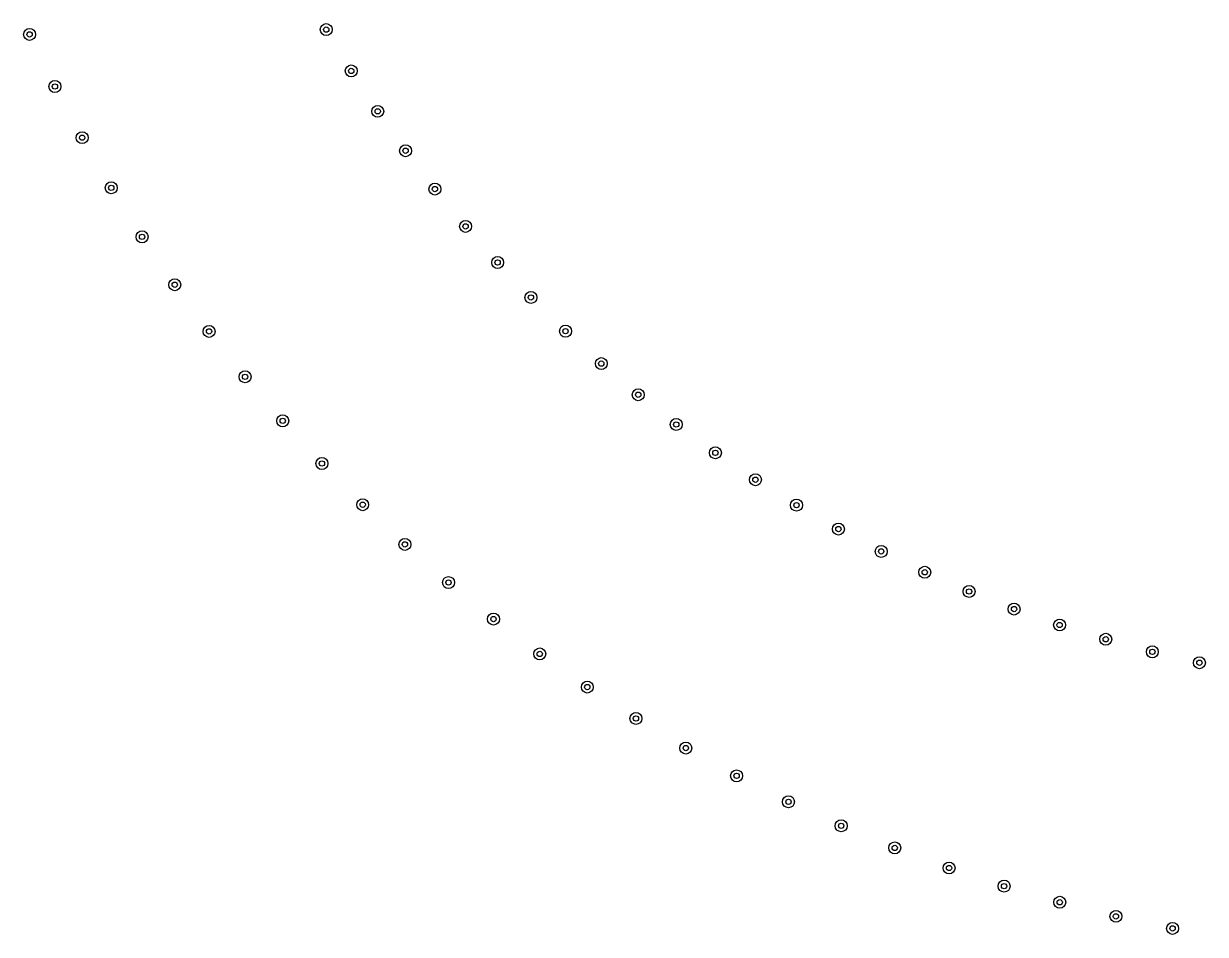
# Model space of a CAD drawing. Extents: x 97 to 313, y -173 to 213.
# Drawn here: x 118.5 to 163, y 73.21 to 107.49 of the extents above; entities that cross this region are included whole.
import ezdxf

# ---------------------------------------------------------------- set-up
doc = ezdxf.new("R2010")
doc.units = 0
doc.layers.add('BLACK', color=7, linetype='CONTINUOUS')

msp = doc.modelspace()

# ---------------------------------------------------------------- linework, layer by layer
at = {"layer": 'BLACK', "linetype": 'CONTINUOUS'}
for p, q in [((118.522, 107.172), (118.571, 107.245)), ((118.571, 107.245), (118.644, 107.294)), ((118.644, 107.294), (118.73, 107.311)), ((118.73, 107.311), (118.816, 107.294)), ((118.816, 107.294), (118.889, 107.245)), ((118.889, 107.245), (118.938, 107.172)), ((129.674, 107.266), (129.691, 107.352)), ((129.691, 107.18), (129.674, 107.266)), ((129.691, 107.352), (129.74, 107.425)), ((129.74, 107.425), (129.813, 107.474)), ((129.813, 107.474), (129.899, 107.491)), ((129.899, 107.491), (129.985, 107.474)), ((129.985, 107.474), (130.058, 107.425)), ((130.058, 107.425), (130.107, 107.352)), ((130.107, 107.352), (130.124, 107.266)), ((130.124, 107.266), (130.107, 107.18)), ((118.505, 107.086), (118.522, 107.172)), ((118.522, 107), (118.505, 107.086)), ((118.571, 106.927), (118.522, 107)), ((118.644, 106.878), (118.571, 106.927)), ((118.73, 106.861), (118.644, 106.878)), ((118.816, 106.878), (118.73, 106.861)), ((118.889, 106.927), (118.816, 106.878)), ((118.938, 107), (118.889, 106.927)), ((118.938, 107.172), (118.955, 107.086)), ((118.955, 107.086), (118.938, 107)), ((129.74, 107.107), (129.691, 107.18)), ((129.813, 107.058), (129.74, 107.107)), ((129.899, 107.041), (129.813, 107.058)), ((129.985, 107.058), (129.899, 107.041)), ((130.058, 107.107), (129.985, 107.058)), ((130.107, 107.18), (130.058, 107.107)), ((130.68, 105.87), (130.753, 105.919)), ((130.753, 105.919), (130.839, 105.936)), ((130.839, 105.936), (130.925, 105.919)), ((130.925, 105.919), (130.998, 105.87)), ((130.614, 105.711), (130.631, 105.797)), ((130.631, 105.625), (130.614, 105.711)), ((130.631, 105.797), (130.68, 105.87)), ((130.68, 105.552), (130.631, 105.625)), ((130.753, 105.503), (130.68, 105.552)), ((130.839, 105.486), (130.753, 105.503)), ((130.925, 105.503), (130.839, 105.486)), ((130.998, 105.552), (130.925, 105.503)), ((130.998, 105.87), (131.047, 105.797)), ((131.047, 105.625), (130.998, 105.552)), ((131.047, 105.797), (131.064, 105.711)), ((131.064, 105.711), (131.047, 105.625)), ((119.459, 105.124), (119.477, 105.21)), ((119.477, 105.038), (119.459, 105.124)), ((119.477, 105.21), (119.525, 105.283)), ((119.525, 104.965), (119.477, 105.038)), ((119.525, 105.283), (119.598, 105.332)), ((119.598, 105.332), (119.684, 105.349)), ((119.684, 105.349), (119.771, 105.332)), ((119.771, 105.332), (119.844, 105.283)), ((119.844, 105.283), (119.892, 105.21)), ((119.892, 105.038), (119.844, 104.965)), ((119.892, 105.21), (119.909, 105.124)), ((119.909, 105.124), (119.892, 105.038)), ((119.598, 104.916), (119.525, 104.965)), ((119.684, 104.899), (119.598, 104.916)), ((119.771, 104.916), (119.684, 104.899)), ((119.844, 104.965), (119.771, 104.916)), ((131.61, 104.19), (131.627, 104.276)), ((131.627, 104.104), (131.61, 104.19)), ((131.627, 104.276), (131.676, 104.349)), ((131.676, 104.349), (131.749, 104.398)), ((131.749, 104.398), (131.835, 104.415)), ((131.835, 104.415), (131.921, 104.398)), ((131.921, 104.398), (131.994, 104.349)), ((131.994, 104.349), (132.043, 104.276)), ((132.043, 104.276), (132.06, 104.19)), ((132.06, 104.19), (132.043, 104.104)), ((131.676, 104.031), (131.627, 104.104)), ((131.749, 103.982), (131.676, 104.031)), ((131.835, 103.965), (131.749, 103.982)), ((131.921, 103.982), (131.835, 103.965)), ((131.994, 104.031), (131.921, 103.982)), ((132.043, 104.104), (131.994, 104.031)), ((120.484, 103.199), (120.501, 103.285)), ((120.501, 103.285), (120.55, 103.358)), ((120.55, 103.358), (120.623, 103.407)), ((120.623, 103.407), (120.709, 103.424)), ((120.709, 103.424), (120.795, 103.407)), ((120.795, 103.407), (120.868, 103.358)), ((120.868, 103.358), (120.917, 103.285)), ((120.917, 103.285), (120.934, 103.199)), ((120.501, 103.113), (120.484, 103.199)), ((120.55, 103.04), (120.501, 103.113)), ((120.623, 102.991), (120.55, 103.04)), ((120.709, 102.974), (120.623, 102.991)), ((120.795, 102.991), (120.709, 102.974)), ((120.868, 103.04), (120.795, 102.991)), ((120.917, 103.113), (120.868, 103.04)), ((120.934, 103.199), (120.917, 103.113)), ((132.66, 102.707), (132.678, 102.793)), ((132.678, 102.793), (132.726, 102.866)), ((132.726, 102.866), (132.799, 102.915)), ((132.799, 102.915), (132.885, 102.932)), ((132.885, 102.932), (132.971, 102.915)), ((132.971, 102.915), (133.044, 102.866)), ((133.044, 102.866), (133.093, 102.793)), ((133.093, 102.793), (133.11, 102.707)), ((132.678, 102.621), (132.66, 102.707)), ((132.726, 102.548), (132.678, 102.621)), ((132.799, 102.499), (132.726, 102.548)), ((132.885, 102.482), (132.799, 102.499)), ((132.971, 102.499), (132.885, 102.482)), ((133.044, 102.548), (132.971, 102.499)), ((133.093, 102.621), (133.044, 102.548)), ((133.11, 102.707), (133.093, 102.621)), ((121.595, 101.398), (121.644, 101.471)), ((121.644, 101.471), (121.717, 101.52)), ((121.717, 101.52), (121.803, 101.537)), ((121.803, 101.537), (121.889, 101.52)), ((121.889, 101.52), (121.962, 101.471)), ((121.962, 101.471), (122.011, 101.398)), ((133.83, 101.422), (133.903, 101.471)), ((133.903, 101.471), (133.99, 101.488)), ((133.99, 101.488), (134.076, 101.471)), ((134.076, 101.471), (134.149, 101.422)), ((121.578, 101.312), (121.595, 101.398)), ((121.595, 101.226), (121.578, 101.312)), ((121.644, 101.153), (121.595, 101.226)), ((121.717, 101.104), (121.644, 101.153)), ((121.803, 101.087), (121.717, 101.104)), ((121.889, 101.104), (121.803, 101.087)), ((121.962, 101.153), (121.889, 101.104)), ((122.011, 101.226), (121.962, 101.153)), ((122.011, 101.398), (122.028, 101.312)), ((122.028, 101.312), (122.011, 101.226)), ((133.765, 101.263), (133.782, 101.349)), ((133.782, 101.177), (133.765, 101.263)), ((133.782, 101.349), (133.83, 101.422)), ((133.83, 101.104), (133.782, 101.177)), ((133.903, 101.055), (133.83, 101.104)), ((133.99, 101.038), (133.903, 101.055)), ((134.076, 101.055), (133.99, 101.038)), ((134.149, 101.104), (134.076, 101.055)), ((134.149, 101.422), (134.197, 101.349)), ((134.197, 101.177), (134.149, 101.104)), ((134.197, 101.349), (134.215, 101.263)), ((134.215, 101.263), (134.197, 101.177)), ((122.806, 99.6253), (122.879, 99.674)), ((122.879, 99.674), (122.965, 99.6912)), ((122.965, 99.6912), (123.051, 99.674)), ((123.051, 99.674), (123.124, 99.6253)), ((134.92, 99.86), (134.937, 99.9461)), ((134.937, 99.7739), (134.92, 99.86)), ((134.937, 99.9461), (134.986, 100.019)), ((134.986, 99.7009), (134.937, 99.7739)), ((134.986, 100.019), (135.059, 100.068)), ((135.059, 99.6522), (134.986, 99.7009)), ((135.059, 100.068), (135.145, 100.085)), ((135.145, 100.085), (135.231, 100.068)), ((135.231, 100.068), (135.304, 100.019)), ((135.304, 99.7009), (135.231, 99.6522)), ((135.304, 100.019), (135.353, 99.9461)), ((135.353, 99.7739), (135.304, 99.7009)), ((135.353, 99.9461), (135.37, 99.86)), ((135.37, 99.86), (135.353, 99.7739)), ((122.74, 99.4662), (122.757, 99.5523)), ((122.757, 99.3801), (122.74, 99.4662)), ((122.757, 99.5523), (122.806, 99.6253)), ((122.806, 99.3071), (122.757, 99.3801)), ((122.879, 99.2583), (122.806, 99.3071)), ((122.965, 99.2412), (122.879, 99.2583)), ((123.051, 99.2583), (122.965, 99.2412)), ((123.124, 99.3071), (123.051, 99.2583)), ((123.124, 99.6253), (123.173, 99.5523)), ((123.173, 99.3801), (123.124, 99.3071)), ((123.173, 99.5523), (123.19, 99.4662)), ((123.19, 99.4662), (123.173, 99.3801)), ((135.145, 99.635), (135.059, 99.6522)), ((135.231, 99.6522), (135.145, 99.635)), ((136.126, 98.4997), (136.143, 98.5858)), ((136.143, 98.4136), (136.126, 98.4997)), ((136.143, 98.5858), (136.192, 98.6588)), ((136.192, 98.3406), (136.143, 98.4136)), ((136.192, 98.6588), (136.265, 98.7075)), ((136.265, 98.2918), (136.192, 98.3406)), ((136.265, 98.7075), (136.351, 98.7247)), ((136.351, 98.7247), (136.437, 98.7075)), ((136.437, 98.7075), (136.51, 98.6588)), ((136.51, 98.3406), (136.437, 98.2918)), ((136.51, 98.6588), (136.559, 98.5858)), ((136.559, 98.4136), (136.51, 98.3406)), ((136.559, 98.5858), (136.576, 98.4997)), ((136.576, 98.4997), (136.559, 98.4136)), ((124.107, 97.8711), (124.194, 97.8882)), ((124.194, 97.8882), (124.28, 97.8711)), ((136.351, 98.2747), (136.265, 98.2918)), ((136.437, 98.2918), (136.351, 98.2747)), ((123.969, 97.6632), (123.986, 97.7494)), ((123.986, 97.5771), (123.969, 97.6632)), ((123.986, 97.7494), (124.034, 97.8223)), ((124.034, 97.5041), (123.986, 97.5771)), ((124.034, 97.8223), (124.107, 97.8711)), ((124.107, 97.4554), (124.034, 97.5041)), ((124.194, 97.4382), (124.107, 97.4554)), ((124.28, 97.4554), (124.194, 97.4382)), ((124.28, 97.8711), (124.353, 97.8223)), ((124.353, 97.5041), (124.28, 97.4554)), ((124.353, 97.8223), (124.401, 97.7494)), ((124.401, 97.5771), (124.353, 97.5041)), ((124.401, 97.7494), (124.419, 97.6632)), ((124.419, 97.6632), (124.401, 97.5771)), ((137.38, 97.1846), (137.397, 97.2707)), ((137.397, 97.0985), (137.38, 97.1846)), ((137.397, 97.2707), (137.446, 97.3437)), ((137.446, 97.0255), (137.397, 97.0985)), ((137.446, 97.3437), (137.519, 97.3924)), ((137.519, 96.9767), (137.446, 97.0255)), ((137.519, 97.3924), (137.605, 97.4096)), ((137.605, 97.4096), (137.691, 97.3924)), ((137.691, 97.3924), (137.764, 97.3437)), ((137.764, 97.0255), (137.691, 96.9767)), ((137.764, 97.3437), (137.813, 97.2707)), ((137.813, 97.0985), (137.764, 97.0255)), ((137.813, 97.2707), (137.83, 97.1846)), ((137.83, 97.1846), (137.813, 97.0985)), ((137.605, 96.9596), (137.519, 96.9767)), ((137.691, 96.9767), (137.605, 96.9596)), ((125.327, 96.066), (125.4, 96.1148)), ((125.4, 96.1148), (125.486, 96.1319)), ((125.486, 96.1319), (125.572, 96.1148)), ((125.572, 96.1148), (125.645, 96.066)), ((138.748, 96.0745), (138.821, 96.1233)), ((138.821, 96.1233), (138.907, 96.1404)), ((138.907, 96.1404), (138.993, 96.1233)), ((138.993, 96.1233), (139.066, 96.0745)), ((125.261, 95.9069), (125.278, 95.993)), ((125.278, 95.8208), (125.261, 95.9069)), ((125.278, 95.993), (125.327, 96.066)), ((125.327, 95.7478), (125.278, 95.8208)), ((125.4, 95.699), (125.327, 95.7478)), ((125.486, 95.6819), (125.4, 95.699)), ((125.572, 95.699), (125.486, 95.6819)), ((125.645, 95.7478), (125.572, 95.699)), ((125.645, 96.066), (125.694, 95.993)), ((125.694, 95.8208), (125.645, 95.7478)), ((125.694, 95.993), (125.711, 95.9069)), ((125.711, 95.9069), (125.694, 95.8208)), ((138.682, 95.9154), (138.699, 96.0015)), ((138.699, 95.8293), (138.682, 95.9154)), ((138.699, 96.0015), (138.748, 96.0745)), ((138.748, 95.7563), (138.699, 95.8293)), ((138.821, 95.7075), (138.748, 95.7563)), ((138.907, 95.6904), (138.821, 95.7075)), ((138.993, 95.7075), (138.907, 95.6904)), ((139.066, 95.7563), (138.993, 95.7075)), ((139.066, 96.0745), (139.115, 96.0015)), ((139.115, 95.8293), (139.066, 95.7563)), ((139.115, 96.0015), (139.132, 95.9154)), ((139.132, 95.9154), (139.115, 95.8293)), ((140.029, 94.6949), (140.046, 94.781)), ((140.046, 94.781), (140.095, 94.854)), ((140.095, 94.854), (140.168, 94.9028)), ((140.168, 94.9028), (140.254, 94.9199)), ((140.254, 94.9199), (140.34, 94.9028)), ((140.34, 94.9028), (140.413, 94.854)), ((140.413, 94.854), (140.461, 94.781)), ((140.461, 94.781), (140.479, 94.6949)), ((126.635, 94.2841), (126.683, 94.3571)), ((126.683, 94.3571), (126.756, 94.4059)), ((126.756, 94.4059), (126.842, 94.423)), ((126.842, 94.423), (126.929, 94.4059)), ((126.929, 94.4059), (127.002, 94.3571)), ((127.002, 94.3571), (127.05, 94.2841)), ((140.046, 94.6088), (140.029, 94.6949)), ((140.095, 94.5358), (140.046, 94.6088)), ((140.168, 94.487), (140.095, 94.5358)), ((140.254, 94.4699), (140.168, 94.487)), ((140.34, 94.487), (140.254, 94.4699)), ((140.413, 94.5358), (140.34, 94.487)), ((140.461, 94.6088), (140.413, 94.5358)), ((140.479, 94.6949), (140.461, 94.6088)), ((126.617, 94.198), (126.635, 94.2841)), ((126.635, 94.1119), (126.617, 94.198)), ((126.683, 94.0389), (126.635, 94.1119)), ((126.756, 93.9901), (126.683, 94.0389)), ((126.842, 93.973), (126.756, 93.9901)), ((126.929, 93.9901), (126.842, 93.973)), ((127.002, 94.0389), (126.929, 93.9901)), ((127.05, 94.1119), (127.002, 94.0389)), ((127.05, 94.2841), (127.067, 94.198)), ((127.067, 94.198), (127.05, 94.1119)), ((141.419, 93.5237), (141.436, 93.6098)), ((141.436, 93.4376), (141.419, 93.5237)), ((141.436, 93.6098), (141.485, 93.6828)), ((141.485, 93.3646), (141.436, 93.4376)), ((141.485, 93.6828), (141.558, 93.7316)), ((141.558, 93.7316), (141.644, 93.7487)), ((141.644, 93.7487), (141.73, 93.7316)), ((141.73, 93.7316), (141.803, 93.6828)), ((141.803, 93.6828), (141.852, 93.6098)), ((141.852, 93.4376), (141.803, 93.3646)), ((141.852, 93.6098), (141.869, 93.5237)), ((141.869, 93.5237), (141.852, 93.4376)), ((141.558, 93.3158), (141.485, 93.3646)), ((141.644, 93.2987), (141.558, 93.3158)), ((141.73, 93.3158), (141.644, 93.2987)), ((141.803, 93.3646), (141.73, 93.3158)), ((128.034, 92.5402), (128.051, 92.6263)), ((128.051, 92.6263), (128.1, 92.6993)), ((128.1, 92.6993), (128.173, 92.7481)), ((128.173, 92.7481), (128.259, 92.7652)), ((128.259, 92.7652), (128.345, 92.7481)), ((128.345, 92.7481), (128.418, 92.6993)), ((128.418, 92.6993), (128.467, 92.6263)), ((128.467, 92.6263), (128.484, 92.5402)), ((142.868, 92.4903), (142.917, 92.5633)), ((142.917, 92.5633), (142.99, 92.6121)), ((142.99, 92.6121), (143.076, 92.6292)), ((143.076, 92.6292), (143.162, 92.6121)), ((143.162, 92.6121), (143.235, 92.5633)), ((143.235, 92.5633), (143.284, 92.4903)), ((128.051, 92.4541), (128.034, 92.5402)), ((128.1, 92.3811), (128.051, 92.4541)), ((128.173, 92.3323), (128.1, 92.3811)), ((128.259, 92.3152), (128.173, 92.3323)), ((128.345, 92.3323), (128.259, 92.3152)), ((128.418, 92.3811), (128.345, 92.3323)), ((128.467, 92.4541), (128.418, 92.3811)), ((128.484, 92.5402), (128.467, 92.4541)), ((142.851, 92.4042), (142.868, 92.4903)), ((142.868, 92.3181), (142.851, 92.4042)), ((142.917, 92.2451), (142.868, 92.3181)), ((142.99, 92.1964), (142.917, 92.2451)), ((143.076, 92.1792), (142.99, 92.1964)), ((143.162, 92.1964), (143.076, 92.1792)), ((143.235, 92.2451), (143.162, 92.1964)), ((143.284, 92.3181), (143.235, 92.2451)), ((143.284, 92.4903), (143.301, 92.4042)), ((143.301, 92.4042), (143.284, 92.3181)), ((144.323, 91.3371), (144.34, 91.4232)), ((144.34, 91.251), (144.323, 91.3371)), ((144.34, 91.4232), (144.389, 91.4962)), ((144.389, 91.178), (144.34, 91.251)), ((144.389, 91.4962), (144.462, 91.545)), ((144.462, 91.545), (144.548, 91.5621)), ((144.548, 91.5621), (144.634, 91.545)), ((144.634, 91.545), (144.707, 91.4962)), ((144.707, 91.4962), (144.756, 91.4232)), ((144.756, 91.251), (144.707, 91.178)), ((144.756, 91.4232), (144.773, 91.3371)), ((144.773, 91.3371), (144.756, 91.251)), ((129.511, 90.9343), (129.528, 91.0204)), ((129.528, 90.8482), (129.511, 90.9343)), ((129.528, 91.0204), (129.577, 91.0934)), ((129.577, 90.7752), (129.528, 90.8482)), ((129.577, 91.0934), (129.65, 91.1422)), ((129.65, 90.7265), (129.577, 90.7752)), ((129.65, 91.1422), (129.736, 91.1593)), ((129.736, 91.1593), (129.822, 91.1422)), ((129.822, 91.1422), (129.895, 91.0934)), ((129.895, 90.7752), (129.822, 90.7265)), ((129.895, 91.0934), (129.944, 91.0204)), ((129.944, 90.8482), (129.895, 90.7752)), ((129.944, 91.0204), (129.961, 90.9343)), ((129.961, 90.9343), (129.944, 90.8482)), ((144.462, 91.1292), (144.389, 91.178)), ((144.548, 91.1121), (144.462, 91.1292)), ((144.634, 91.1292), (144.548, 91.1121)), ((144.707, 91.178), (144.634, 91.1292)), ((129.736, 90.7093), (129.65, 90.7265)), ((129.822, 90.7265), (129.736, 90.7093)), ((145.832, 90.3246), (145.849, 90.4107)), ((145.849, 90.2385), (145.832, 90.3246)), ((145.849, 90.4107), (145.898, 90.4837)), ((145.898, 90.4837), (145.971, 90.5325)), ((145.971, 90.5325), (146.057, 90.5496)), ((146.057, 90.5496), (146.143, 90.5325)), ((146.143, 90.5325), (146.216, 90.4837)), ((146.216, 90.4837), (146.265, 90.4107)), ((146.265, 90.4107), (146.282, 90.3246)), ((146.282, 90.3246), (146.265, 90.2385)), ((145.898, 90.1655), (145.849, 90.2385)), ((145.971, 90.1168), (145.898, 90.1655)), ((146.057, 90.0996), (145.971, 90.1168)), ((146.143, 90.1168), (146.057, 90.0996)), ((146.216, 90.1655), (146.143, 90.1168)), ((146.265, 90.2385), (146.216, 90.1655)), ((131.045, 89.3839), (131.062, 89.47)), ((131.062, 89.47), (131.111, 89.543)), ((131.111, 89.543), (131.184, 89.5917)), ((131.184, 89.5917), (131.27, 89.6089)), ((131.27, 89.6089), (131.356, 89.5917)), ((131.356, 89.5917), (131.429, 89.543)), ((131.429, 89.543), (131.478, 89.47)), ((131.478, 89.47), (131.495, 89.3839)), ((147.377, 89.3673), (147.395, 89.4534)), ((147.395, 89.4534), (147.443, 89.5264)), ((147.443, 89.5264), (147.516, 89.5751)), ((147.516, 89.5751), (147.602, 89.5923)), ((147.602, 89.5923), (147.689, 89.5751)), ((147.689, 89.5751), (147.762, 89.5264)), ((147.762, 89.5264), (147.81, 89.4534)), ((147.81, 89.4534), (147.827, 89.3673)), ((131.062, 89.2978), (131.045, 89.3839)), ((131.111, 89.2248), (131.062, 89.2978)), ((131.184, 89.176), (131.111, 89.2248)), ((131.27, 89.1589), (131.184, 89.176)), ((131.356, 89.176), (131.27, 89.1589)), ((131.429, 89.2248), (131.356, 89.176)), ((131.478, 89.2978), (131.429, 89.2248)), ((131.495, 89.3839), (131.478, 89.2978)), ((147.395, 89.2812), (147.377, 89.3673)), ((147.443, 89.2082), (147.395, 89.2812)), ((147.516, 89.1594), (147.443, 89.2082)), ((147.602, 89.1423), (147.516, 89.1594)), ((147.689, 89.1594), (147.602, 89.1423)), ((147.762, 89.2082), (147.689, 89.1594)), ((147.81, 89.2812), (147.762, 89.2082)), ((147.827, 89.3673), (147.81, 89.2812)), ((148.956, 88.4671), (148.973, 88.5532)), ((148.973, 88.5532), (149.022, 88.6262)), ((149.022, 88.6262), (149.095, 88.675)), ((149.095, 88.675), (149.181, 88.6921)), ((149.181, 88.6921), (149.267, 88.675)), ((149.267, 88.675), (149.34, 88.6262)), ((149.34, 88.6262), (149.389, 88.5532)), ((149.389, 88.5532), (149.406, 88.4671)), ((132.7, 88.0486), (132.773, 88.0974)), ((132.773, 88.0974), (132.859, 88.1145)), ((132.859, 88.1145), (132.945, 88.0974)), ((132.945, 88.0974), (133.018, 88.0486)), ((148.973, 88.381), (148.956, 88.4671)), ((149.022, 88.308), (148.973, 88.381)), ((149.095, 88.2592), (149.022, 88.308)), ((149.181, 88.2421), (149.095, 88.2592)), ((149.267, 88.2592), (149.181, 88.2421)), ((149.34, 88.308), (149.267, 88.2592)), ((149.389, 88.381), (149.34, 88.308)), ((149.406, 88.4671), (149.389, 88.381)), ((132.634, 87.8895), (132.651, 87.9756)), ((132.651, 87.8034), (132.634, 87.8895)), ((132.651, 87.9756), (132.7, 88.0486)), ((132.7, 87.7304), (132.651, 87.8034)), ((132.773, 87.6816), (132.7, 87.7304)), ((132.859, 87.6645), (132.773, 87.6816)), ((132.945, 87.6816), (132.859, 87.6645)), ((133.018, 87.7304), (132.945, 87.6816)), ((133.018, 88.0486), (133.067, 87.9756)), ((133.067, 87.8034), (133.018, 87.7304)), ((133.067, 87.9756), (133.084, 87.8895)), ((133.084, 87.8895), (133.067, 87.8034)), ((150.567, 87.6245), (150.584, 87.7106)), ((150.584, 87.7106), (150.633, 87.7836)), ((150.633, 87.7836), (150.706, 87.8324)), ((150.706, 87.8324), (150.792, 87.8495)), ((150.792, 87.8495), (150.878, 87.8324)), ((150.878, 87.8324), (150.951, 87.7836)), ((150.951, 87.7836), (151, 87.7106)), ((151, 87.7106), (151.017, 87.6245)), ((150.584, 87.5384), (150.567, 87.6245)), ((150.633, 87.4654), (150.584, 87.5384)), ((150.706, 87.4167), (150.633, 87.4654)), ((150.792, 87.3995), (150.706, 87.4167)), ((150.878, 87.4167), (150.792, 87.3995)), ((150.951, 87.4654), (150.878, 87.4167)), ((151, 87.5384), (150.951, 87.4654)), ((151.017, 87.6245), (151, 87.5384)), ((152.207, 86.8414), (152.224, 86.9275)), ((152.224, 86.7553), (152.207, 86.8414)), ((152.224, 86.9275), (152.273, 87.0005)), ((152.273, 87.0005), (152.346, 87.0493)), ((152.346, 87.0493), (152.432, 87.0664)), ((152.432, 87.0664), (152.518, 87.0493)), ((152.518, 87.0493), (152.591, 87.0005)), ((152.591, 87.0005), (152.64, 86.9275)), ((152.64, 86.9275), (152.657, 86.8414)), ((152.657, 86.8414), (152.64, 86.7553)), ((134.276, 86.4545), (134.294, 86.5406)), ((134.294, 86.3684), (134.276, 86.4545)), ((134.294, 86.5406), (134.342, 86.6136)), ((134.342, 86.2954), (134.294, 86.3684)), ((134.342, 86.6136), (134.415, 86.6624)), ((134.415, 86.6624), (134.501, 86.6795)), ((134.501, 86.6795), (134.588, 86.6624)), ((134.588, 86.6624), (134.661, 86.6136)), ((134.661, 86.6136), (134.709, 86.5406)), ((134.709, 86.3684), (134.661, 86.2954)), ((134.709, 86.5406), (134.726, 86.4545)), ((134.726, 86.4545), (134.709, 86.3684)), ((152.273, 86.6823), (152.224, 86.7553)), ((152.346, 86.6336), (152.273, 86.6823)), ((152.432, 86.6164), (152.346, 86.6336)), ((152.518, 86.6336), (152.432, 86.6164)), ((152.591, 86.6823), (152.518, 86.6336)), ((152.64, 86.7553), (152.591, 86.6823)), ((153.941, 86.2772), (154.014, 86.326)), ((154.014, 86.326), (154.1, 86.3431)), ((154.1, 86.3431), (154.186, 86.326)), ((154.186, 86.326), (154.259, 86.2772)), ((134.415, 86.2467), (134.342, 86.2954)), ((134.501, 86.2295), (134.415, 86.2467)), ((134.588, 86.2467), (134.501, 86.2295)), ((134.661, 86.2954), (134.588, 86.2467)), ((153.875, 86.1181), (153.892, 86.2042)), ((153.892, 86.032), (153.875, 86.1181)), ((153.892, 86.2042), (153.941, 86.2772)), ((153.941, 85.959), (153.892, 86.032)), ((154.014, 85.9103), (153.941, 85.959)), ((154.1, 85.8931), (154.014, 85.9103)), ((154.186, 85.9103), (154.1, 85.8931)), ((154.259, 85.959), (154.186, 85.9103)), ((154.259, 86.2772), (154.308, 86.2042)), ((154.308, 86.032), (154.259, 85.959)), ((154.308, 86.2042), (154.325, 86.1181)), ((154.325, 86.1181), (154.308, 86.032)), ((155.568, 85.4562), (155.585, 85.5423)), ((155.585, 85.3701), (155.568, 85.4562)), ((155.585, 85.5423), (155.634, 85.6153)), ((155.634, 85.6153), (155.707, 85.6641)), ((155.707, 85.6641), (155.793, 85.6812)), ((155.793, 85.6812), (155.879, 85.6641)), ((155.879, 85.6641), (155.952, 85.6153)), ((155.952, 85.6153), (156.001, 85.5423)), ((156.001, 85.5423), (156.018, 85.4562)), ((156.018, 85.4562), (156.001, 85.3701)), ((135.97, 85.0796), (135.987, 85.1657)), ((135.987, 84.9935), (135.97, 85.0796)), ((135.987, 85.1657), (136.036, 85.2387)), ((136.036, 84.9205), (135.987, 84.9935)), ((136.036, 85.2387), (136.109, 85.2875)), ((136.109, 85.2875), (136.195, 85.3046)), ((136.195, 85.3046), (136.281, 85.2875)), ((136.281, 85.2875), (136.354, 85.2387)), ((136.354, 85.2387), (136.403, 85.1657)), ((136.403, 84.9935), (136.354, 84.9205)), ((136.403, 85.1657), (136.42, 85.0796)), ((136.42, 85.0796), (136.403, 84.9935)), ((155.634, 85.2971), (155.585, 85.3701)), ((155.707, 85.2484), (155.634, 85.2971)), ((155.793, 85.2312), (155.707, 85.2484)), ((155.879, 85.2484), (155.793, 85.2312)), ((155.952, 85.2971), (155.879, 85.2484)), ((156.001, 85.3701), (155.952, 85.2971)), ((157.301, 84.9421), (157.35, 85.0151)), ((157.35, 85.0151), (157.423, 85.0639)), ((157.423, 85.0639), (157.509, 85.081)), ((157.509, 85.081), (157.595, 85.0639)), ((157.595, 85.0639), (157.668, 85.0151)), ((157.668, 85.0151), (157.717, 84.9421)), ((136.109, 84.8718), (136.036, 84.9205)), ((136.195, 84.8546), (136.109, 84.8718)), ((136.281, 84.8718), (136.195, 84.8546)), ((136.354, 84.9205), (136.281, 84.8718)), ((157.284, 84.856), (157.301, 84.9421)), ((157.301, 84.7699), (157.284, 84.856)), ((157.35, 84.6969), (157.301, 84.7699)), ((157.423, 84.6482), (157.35, 84.6969)), ((157.509, 84.631), (157.423, 84.6482)), ((157.595, 84.6482), (157.509, 84.631)), ((157.668, 84.6969), (157.595, 84.6482)), ((157.717, 84.7699), (157.668, 84.6969)), ((157.717, 84.9421), (157.734, 84.856)), ((157.734, 84.856), (157.717, 84.7699)), ((159.159, 84.5267), (159.245, 84.5438)), ((159.245, 84.5438), (159.331, 84.5267)), ((159.02, 84.3188), (159.037, 84.405)), ((159.037, 84.2327), (159.02, 84.3188)), ((159.037, 84.405), (159.086, 84.4779)), ((159.086, 84.1598), (159.037, 84.2327)), ((159.086, 84.4779), (159.159, 84.5267)), ((159.159, 84.111), (159.086, 84.1598)), ((159.245, 84.0938), (159.159, 84.111)), ((159.331, 84.111), (159.245, 84.0938)), ((159.331, 84.5267), (159.404, 84.4779)), ((159.404, 84.1598), (159.331, 84.111)), ((159.404, 84.4779), (159.453, 84.405)), ((159.453, 84.2327), (159.404, 84.1598)), ((159.453, 84.405), (159.47, 84.3188)), ((159.47, 84.3188), (159.453, 84.2327)), ((137.712, 83.7678), (137.73, 83.8539)), ((137.73, 83.6816), (137.712, 83.7678)), ((137.73, 83.8539), (137.778, 83.9269)), ((137.778, 83.6087), (137.73, 83.6816)), ((137.778, 83.9269), (137.851, 83.9756)), ((137.851, 83.9756), (137.937, 83.9928)), ((137.937, 83.9928), (138.023, 83.9756)), ((138.023, 83.9756), (138.096, 83.9269)), ((138.096, 83.9269), (138.145, 83.8539)), ((138.145, 83.6816), (138.096, 83.6087)), ((138.145, 83.8539), (138.162, 83.7678)), ((138.162, 83.7678), (138.145, 83.6816)), ((160.775, 83.8449), (160.792, 83.931)), ((160.792, 83.7588), (160.775, 83.8449)), ((160.792, 83.931), (160.841, 84.004)), ((160.841, 83.6858), (160.792, 83.7588)), ((160.841, 84.004), (160.914, 84.0528)), ((160.914, 83.637), (160.841, 83.6858)), ((160.914, 84.0528), (161, 84.0699)), ((161, 84.0699), (161.086, 84.0528)), ((161.086, 84.0528), (161.159, 84.004)), ((161.159, 83.6858), (161.086, 83.637)), ((161.159, 84.004), (161.208, 83.931)), ((161.208, 83.7588), (161.159, 83.6858)), ((161.208, 83.931), (161.225, 83.8449)), ((161.225, 83.8449), (161.208, 83.7588)), ((162.612, 83.5944), (162.685, 83.6431)), ((162.685, 83.6431), (162.771, 83.6603)), ((162.771, 83.6603), (162.857, 83.6431)), ((162.857, 83.6431), (162.93, 83.5944)), ((137.851, 83.5599), (137.778, 83.6087)), ((137.937, 83.5428), (137.851, 83.5599)), ((138.023, 83.5599), (137.937, 83.5428)), ((138.096, 83.6087), (138.023, 83.5599)), ((161, 83.6199), (160.914, 83.637)), ((161.086, 83.637), (161, 83.6199)), ((162.546, 83.4353), (162.563, 83.5214)), ((162.563, 83.3492), (162.546, 83.4353)), ((162.563, 83.5214), (162.612, 83.5944)), ((162.612, 83.2762), (162.563, 83.3492)), ((162.685, 83.2274), (162.612, 83.2762)), ((162.771, 83.2103), (162.685, 83.2274)), ((162.857, 83.2274), (162.771, 83.2103)), ((162.93, 83.2762), (162.857, 83.2274)), ((162.93, 83.5944), (162.979, 83.5214)), ((162.979, 83.3492), (162.93, 83.2762)), ((162.979, 83.5214), (162.996, 83.4353)), ((162.996, 83.4353), (162.979, 83.3492)), ((139.502, 82.5195), (139.519, 82.6056)), ((139.519, 82.4334), (139.502, 82.5195)), ((139.519, 82.6056), (139.568, 82.6786)), ((139.568, 82.3604), (139.519, 82.4334)), ((139.568, 82.6786), (139.641, 82.7274)), ((139.641, 82.3117), (139.568, 82.3604)), ((139.641, 82.7274), (139.727, 82.7445)), ((139.727, 82.2945), (139.641, 82.3117)), ((139.727, 82.7445), (139.813, 82.7274)), ((139.813, 82.3117), (139.727, 82.2945)), ((139.813, 82.7274), (139.886, 82.6786)), ((139.886, 82.3604), (139.813, 82.3117)), ((139.886, 82.6786), (139.935, 82.6056)), ((139.935, 82.4334), (139.886, 82.3604)), ((139.935, 82.6056), (139.952, 82.5195)), ((139.952, 82.5195), (139.935, 82.4334)), ((141.334, 81.3377), (141.352, 81.4238)), ((141.352, 81.4238), (141.4, 81.4968)), ((141.4, 81.4968), (141.473, 81.5455)), ((141.473, 81.5455), (141.559, 81.5627)), ((141.559, 81.5627), (141.646, 81.5455)), ((141.646, 81.5455), (141.719, 81.4968)), ((141.719, 81.4968), (141.767, 81.4238)), ((141.767, 81.4238), (141.784, 81.3377)), ((141.352, 81.2516), (141.334, 81.3377)), ((141.4, 81.1786), (141.352, 81.2516)), ((141.473, 81.1298), (141.4, 81.1786)), ((141.559, 81.1127), (141.473, 81.1298)), ((141.646, 81.1298), (141.559, 81.1127)), ((141.719, 81.1786), (141.646, 81.1298)), ((141.767, 81.2516), (141.719, 81.1786)), ((141.784, 81.3377), (141.767, 81.2516)), ((143.21, 80.2227), (143.227, 80.3088)), ((143.227, 80.1366), (143.21, 80.2227)), ((143.227, 80.3088), (143.276, 80.3818)), ((143.276, 80.0636), (143.227, 80.1366)), ((143.276, 80.3818), (143.349, 80.4306)), ((143.349, 80.4306), (143.435, 80.4477)), ((143.435, 80.4477), (143.521, 80.4306)), ((143.521, 80.4306), (143.594, 80.3818)), ((143.594, 80.3818), (143.643, 80.3088)), ((143.643, 80.1366), (143.594, 80.0636)), ((143.643, 80.3088), (143.66, 80.2227)), ((143.66, 80.2227), (143.643, 80.1366)), ((143.349, 80.0149), (143.276, 80.0636)), ((143.435, 79.9977), (143.349, 80.0149)), ((143.521, 80.0149), (143.435, 79.9977)), ((143.594, 80.0636), (143.521, 80.0149)), ((145.124, 79.1772), (145.141, 79.2633)), ((145.141, 79.2633), (145.189, 79.3363)), ((145.189, 79.3363), (145.262, 79.385)), ((145.262, 79.385), (145.349, 79.4022)), ((145.349, 79.4022), (145.435, 79.385)), ((145.435, 79.385), (145.508, 79.3363)), ((145.508, 79.3363), (145.556, 79.2633)), ((145.556, 79.2633), (145.574, 79.1772)), ((145.141, 79.0911), (145.124, 79.1772)), ((145.189, 79.0181), (145.141, 79.0911)), ((145.262, 78.9693), (145.189, 79.0181)), ((145.349, 78.9522), (145.262, 78.9693)), ((145.435, 78.9693), (145.349, 78.9522)), ((145.508, 79.0181), (145.435, 78.9693)), ((145.556, 79.0911), (145.508, 79.0181)), ((145.574, 79.1772), (145.556, 79.0911)), ((147.092, 78.2875), (147.141, 78.3605)), ((147.141, 78.3605), (147.214, 78.4093)), ((147.214, 78.4093), (147.3, 78.4264)), ((147.3, 78.4264), (147.386, 78.4093)), ((147.386, 78.4093), (147.459, 78.3605)), ((147.459, 78.3605), (147.508, 78.2875)), ((147.075, 78.2014), (147.092, 78.2875)), ((147.092, 78.1153), (147.075, 78.2014)), ((147.141, 78.0423), (147.092, 78.1153)), ((147.214, 77.9935), (147.141, 78.0423)), ((147.3, 77.9764), (147.214, 77.9935)), ((147.386, 77.9935), (147.3, 77.9764)), ((147.459, 78.0423), (147.386, 77.9935)), ((147.508, 78.1153), (147.459, 78.0423)), ((147.508, 78.2875), (147.525, 78.2014)), ((147.525, 78.2014), (147.508, 78.1153)), ((149.077, 77.3837), (149.125, 77.4567)), ((149.125, 77.4567), (149.198, 77.5055)), ((149.198, 77.5055), (149.285, 77.5226)), ((149.285, 77.5226), (149.371, 77.5055)), ((149.371, 77.5055), (149.444, 77.4567)), ((149.444, 77.4567), (149.492, 77.3837)), ((149.06, 77.2976), (149.077, 77.3837)), ((149.077, 77.2115), (149.06, 77.2976)), ((149.125, 77.1385), (149.077, 77.2115)), ((149.198, 77.0897), (149.125, 77.1385)), ((149.285, 77.0726), (149.198, 77.0897)), ((149.371, 77.0897), (149.285, 77.0726)), ((149.444, 77.1385), (149.371, 77.0897)), ((149.492, 77.2115), (149.444, 77.1385)), ((149.492, 77.3837), (149.51, 77.2976)), ((149.51, 77.2976), (149.492, 77.2115)), ((151.077, 76.4662), (151.094, 76.5523)), ((151.094, 76.5523), (151.143, 76.6253)), ((151.143, 76.6253), (151.216, 76.6741)), ((151.216, 76.6741), (151.302, 76.6912)), ((151.302, 76.6912), (151.388, 76.6741)), ((151.388, 76.6741), (151.461, 76.6253)), ((151.461, 76.6253), (151.51, 76.5523)), ((151.51, 76.5523), (151.527, 76.4662)), ((151.094, 76.3801), (151.077, 76.4662)), ((151.143, 76.3071), (151.094, 76.3801)), ((151.216, 76.2583), (151.143, 76.3071)), ((151.302, 76.2412), (151.216, 76.2583)), ((151.388, 76.2583), (151.302, 76.2412)), ((151.461, 76.3071), (151.388, 76.2583)), ((151.51, 76.3801), (151.461, 76.3071)), ((151.527, 76.4662), (151.51, 76.3801)), ((153.122, 75.709), (153.139, 75.7951)), ((153.139, 75.6229), (153.122, 75.709)), ((153.139, 75.7951), (153.188, 75.8681)), ((153.188, 75.8681), (153.261, 75.9169)), ((153.261, 75.9169), (153.347, 75.934)), ((153.347, 75.934), (153.433, 75.9169)), ((153.433, 75.9169), (153.506, 75.8681)), ((153.506, 75.8681), (153.555, 75.7951)), ((153.555, 75.7951), (153.572, 75.709)), ((153.572, 75.709), (153.555, 75.6229)), ((153.188, 75.5499), (153.139, 75.6229)), ((153.261, 75.5011), (153.188, 75.5499)), ((153.347, 75.484), (153.261, 75.5011)), ((153.433, 75.5011), (153.347, 75.484)), ((153.506, 75.5499), (153.433, 75.5011)), ((153.555, 75.6229), (153.506, 75.5499)), ((155.26, 75.1854), (155.333, 75.2342)), ((155.333, 75.2342), (155.419, 75.2513)), ((155.419, 75.2513), (155.505, 75.2342)), ((155.505, 75.2342), (155.578, 75.1854)), ((155.194, 75.0263), (155.211, 75.1124)), ((155.211, 74.9402), (155.194, 75.0263)), ((155.211, 75.1124), (155.26, 75.1854)), ((155.26, 74.8672), (155.211, 74.9402)), ((155.333, 74.8184), (155.26, 74.8672)), ((155.419, 74.8013), (155.333, 74.8184)), ((155.505, 74.8184), (155.419, 74.8013)), ((155.578, 74.8672), (155.505, 74.8184)), ((155.578, 75.1854), (155.627, 75.1124)), ((155.627, 74.9402), (155.578, 74.8672)), ((155.627, 75.1124), (155.644, 75.0263)), ((155.644, 75.0263), (155.627, 74.9402)), ((157.289, 74.4196), (157.306, 74.5058)), ((157.306, 74.3335), (157.289, 74.4196)), ((157.306, 74.5058), (157.354, 74.5787)), ((157.354, 74.2606), (157.306, 74.3335)), ((157.354, 74.5787), (157.427, 74.6275)), ((157.427, 74.6275), (157.514, 74.6446)), ((157.514, 74.6446), (157.6, 74.6275)), ((157.6, 74.6275), (157.673, 74.5787)), ((157.673, 74.5787), (157.721, 74.5058)), ((157.721, 74.3335), (157.673, 74.2606)), ((157.721, 74.5058), (157.739, 74.4196)), ((157.739, 74.4196), (157.721, 74.3335)), ((157.427, 74.2118), (157.354, 74.2606)), ((157.514, 74.1946), (157.427, 74.2118)), ((157.6, 74.2118), (157.514, 74.1946)), ((157.673, 74.2606), (157.6, 74.2118)), ((159.405, 73.8893), (159.422, 73.9754)), ((159.422, 73.8032), (159.405, 73.8893)), ((159.422, 73.9754), (159.471, 74.0484)), ((159.471, 74.0484), (159.544, 74.0972)), ((159.544, 74.0972), (159.63, 74.1143)), ((159.63, 74.1143), (159.716, 74.0972)), ((159.716, 74.0972), (159.789, 74.0484)), ((159.789, 74.0484), (159.838, 73.9754)), ((159.838, 73.9754), (159.855, 73.8893)), ((159.855, 73.8893), (159.838, 73.8032)), ((159.471, 73.7302), (159.422, 73.8032)), ((159.544, 73.6814), (159.471, 73.7302)), ((159.63, 73.6643), (159.544, 73.6814)), ((159.716, 73.6814), (159.63, 73.6643)), ((159.789, 73.7302), (159.716, 73.6814)), ((159.838, 73.8032), (159.789, 73.7302)), ((161.538, 73.4364), (161.555, 73.5225)), ((161.555, 73.3503), (161.538, 73.4364)), ((161.555, 73.5225), (161.604, 73.5955)), ((161.604, 73.5955), (161.677, 73.6443)), ((161.677, 73.6443), (161.763, 73.6614)), ((161.763, 73.6614), (161.849, 73.6443)), ((161.849, 73.6443), (161.922, 73.5955)), ((161.922, 73.5955), (161.971, 73.5225)), ((161.971, 73.5225), (161.988, 73.4364)), ((161.988, 73.4364), (161.971, 73.3503)), ((161.604, 73.2773), (161.555, 73.3503)), ((161.677, 73.2286), (161.604, 73.2773)), ((161.763, 73.2114), (161.677, 73.2286)), ((161.849, 73.2286), (161.763, 73.2114)), ((161.922, 73.2773), (161.849, 73.2286)), ((161.971, 73.3503), (161.922, 73.2773))]:
    msp.add_line(p, q, dxfattribs=at)
at = {"layer": 'BLACK'}
for centre in [(129.899, 107.266), (118.73, 107.086), (130.839, 105.711), (119.684, 105.124), (131.835, 104.19), (120.709, 103.199), (132.885, 102.707), (121.803, 101.312), (133.99, 101.263), (135.145, 99.86), (122.965, 99.4662), (136.351, 98.4997), (124.194, 97.6632), (137.605, 97.1846), (125.486, 95.9069), (138.907, 95.9154), (140.254, 94.6949), (126.842, 94.198), (141.644, 93.5237), (128.259, 92.5402), (143.076, 92.4042), (144.548, 91.3371), (129.736, 90.9343), (146.057, 90.3246), (131.27, 89.3839), (147.602, 89.3673), (149.181, 88.4671), (132.859, 87.8895), (150.792, 87.6245), (152.432, 86.8414), (134.501, 86.4545), (154.1, 86.1181), (155.793, 85.4562), (136.195, 85.0796), (157.509, 84.856), (159.245, 84.3188), (137.937, 83.7678), (161, 83.8449), (162.771, 83.4353), (139.727, 82.5195), (141.559, 81.3377), (143.435, 80.2227), (145.349, 79.1772), (147.3, 78.2014), (149.285, 77.2976), (151.302, 76.4662), (153.347, 75.709), (155.419, 75.0263), (157.514, 74.4196), (159.63, 73.8893), (161.763, 73.4364)]:
    msp.add_circle(centre, 0.1, dxfattribs=at)

doc.saveas('drawing.dxf')
